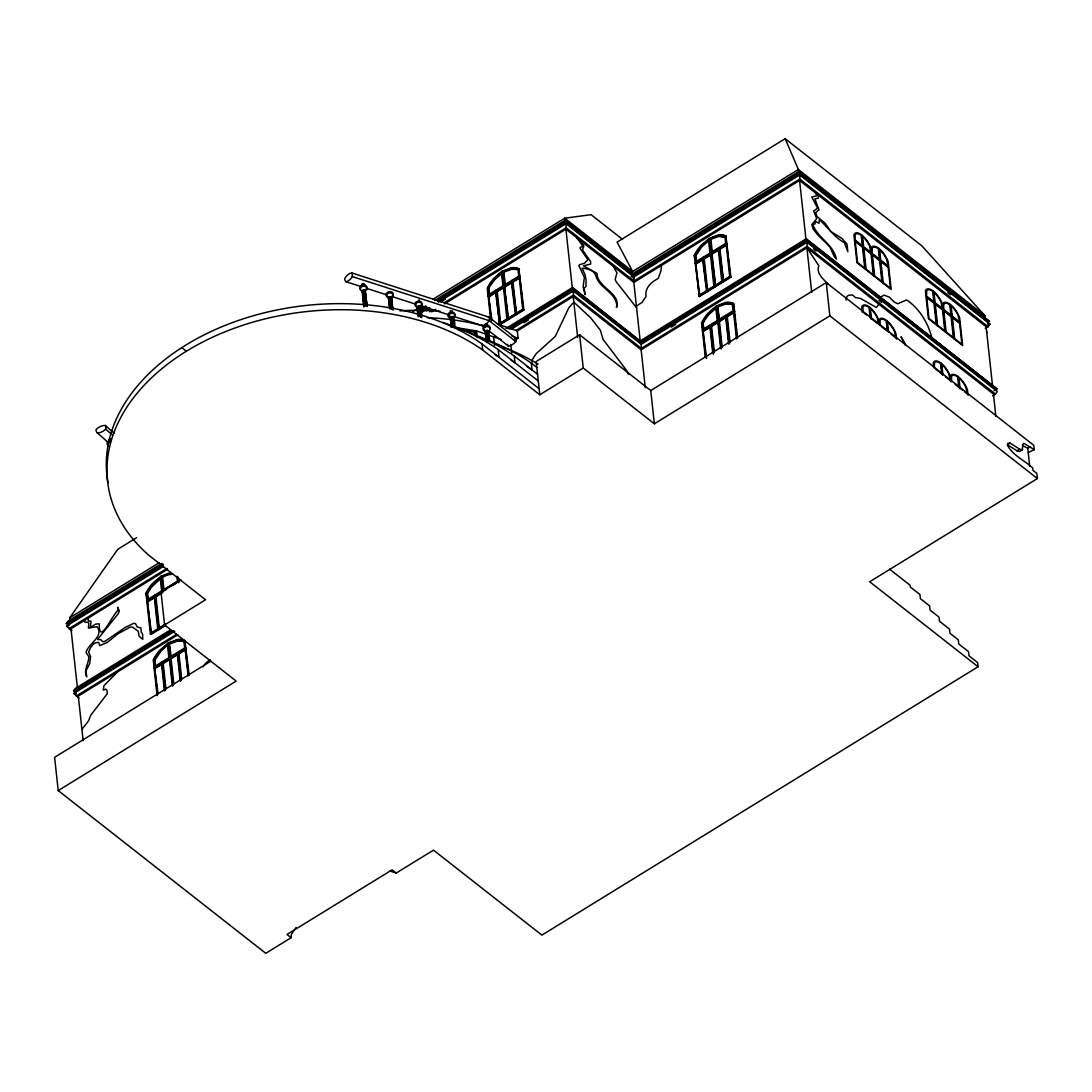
<?xml version="1.0" encoding="UTF-8"?>
<svg xmlns="http://www.w3.org/2000/svg" width="1092" height="1092" viewBox="0 0 1092 1092"><rect width="100%" height="100%" fill="white"/><g stroke="black" fill="none" stroke-linecap="round" stroke-linejoin="round"><path stroke-width="1.5" d="M210.865 661.179L54.6 757.329L58.217 790.581L265.765 953.316L291.114 937.714L291.346 934.424L296.123 927.504M661.37 265.493L660.947 270.952L658.203 278.474C651.214 282.077 644.635 287.906 646 296.546L642.041 302.375L636.404 306.074M364.196 306.21L362.489 290.677L364.005 290.131L365.124 290.472L367.144 306.32A1.665 1.133 -6.2 0 0 363.95 306.306L364.155 306.006M488.26 332.023L487.933 330.617L485.612 330.999L486.786 341.741M1022.426 449.836L1019.71 449.194L1010.018 443.065L1007.37 444.69L1017.062 450.819L1019.778 451.46L1022.426 449.836L1022.74 444.499L1023.914 443.338L1034.261 449.672L1028.418 452.511M531.804 363.691L532.596 359.091L536.199 353.644L555.227 336.459L568.864 307.698L573.832 302.115L590.649 317.786L600.313 330.139L603.057 339.353L627.217 371.321L628.542 374.433M391.441 298.444A1.665 1.133 -6.2 0 0 391.072 296.874A1.665 1.133 -6.2 0 0 388.752 297.27A1.665 1.133 -6.2 0 0 389.121 298.839L389.052 297.051L391.386 297.079L392.724 309.35M846.027 300.054L846.628 297.092L848.279 295.318L852.415 294.922L855.473 297.556L860.469 298.416L876.385 307.507L878.937 304.054M391.386 297.079L393.079 310.169M453.071 326.358C448.853 310.524 456.333 318.154 454.559 327.532M363.581 290.158L364.687 305.815L362.79 290.445M418.495 315.916C413.923 301.801 423.873 303.767 421.307 317.24M451.556 326.918L450.559 317.717L452.074 317.171M486.677 330.548L487.865 341.223M148.28 600.122L146.86 592.97L152.853 584.056L160.196 577.668L160.893 578.214L151.201 587.51L147.556 593.516L148.28 600.122L151.078 598.389M166.134 646.368L160.797 651.364L154.805 660.278L155.528 666.884L154.109 659.732L155.692 656.824L160.101 650.818L167.909 644.266M501.474 272.645L502.921 285.913L488.861 294.567L488.151 287.947L489.721 285.039L496.723 276.385L502.948 271.799L502.238 271.253L499.249 273.314L493.68 278.542A25.962 15.602 -51.9 0 0 487.25 288.165L490.595 318.96M489.557 295.113L488.847 288.506L490.417 285.585L494.84 279.593L502.17 273.205M702.183 258.845L696.559 262.298L695.14 255.146L701.132 246.232L706.947 241.059M696.559 262.298L695.836 255.692L701.828 246.778L709.172 240.39L708.476 239.844L706.469 241.236M716.857 311.165L715.806 307.302L717.239 320.557L703.193 329.211L702.47 322.604L706.114 316.598L713.799 308.695L720.311 304.805M703.89 329.757L703.166 323.15L704.749 320.243L709.158 314.237L716.502 307.848M365.124 290.472L367.158 306.62M417.54 306.825L417.553 308.108A1.665 1.133 -6.2 0 1 417.799 306.47A1.665 1.133 -6.2 0 1 420.133 306.497L421.662 317.758M418.523 306.306L419.587 315.397M985.284 328.528L988.178 326.754L989.966 324.119L799.713 174.952L633.974 276.931L634.043 281.013L799.781 179.033L799.713 174.952M992.614 395.864L995.494 394.089L997.283 391.468L807.029 242.301L641.277 344.267L641.359 348.348L807.097 246.382L807.029 242.301M70.147 621.089L69.779 617.744L117.772 549.303L136.609 537.714M68.946 625.566L66.271 623.464L68.073 621.061L161.752 563.417M76.263 692.901L73.587 690.799L75.389 688.41L170.516 629.879M81.914 729.415L88.589 720.788L90.745 715.219L107.316 693.666L106.879 690.158L105.828 689.161L103.18 690.089L103.986 685.667L117.308 672.085L115.725 671.744M202.907 666.884L206.292 662.53L210.128 659.691M154.245 582.923L158.668 578.869M494.376 279.088L499.959 273.86M702.525 245.099L704.081 243.502M162.681 648.17L167.445 644.43L168.878 657.698L154.832 666.338M714.277 308.517L708.708 313.745A25.962 15.602 -51.9 0 0 706.251 316.776M420.488 307.029L419.901 308.135A1.665 1.133 -6.2 0 0 420.133 306.497M363.854 306.579L362.489 290.677M709.24 238.438L700.682 245.741A25.962 15.602 -51.9 0 0 694.253 255.364L699.358 296.587L730.917 277.163L725.798 235.954A25.962 15.602 -51.9 0 0 718.222 234.944L709.24 238.438L715.137 286.868M412.544 311.821L422.686 305.583M432.828 299.345L564.714 218.195L591.045 214.674L622.522 239.353M420.065 309.459L425.866 305.897M434.589 300.532L565.301 220.106L633.688 274.351L799.426 172.386L989.68 321.553L798.948 171.389L633.21 273.355M419.314 311.22L426.562 306.756M436.718 300.505L565.779 221.103L633.688 274.351M420.324 311.889L427.586 307.425M437.755 301.174L565.56 222.536L633.469 275.785L633.756 278.351L631.094 276.262M422.495 311.998L429.743 307.548M438.438 302.184L566.052 223.683L633.974 276.931M426.412 310.892L429.32 309.104M440.936 301.952L445.29 299.276M429.606 311.752L432.514 309.964M444.13 302.812L566.134 227.764L566.052 223.683M431.572 311.848L435.913 309.173M444.58 303.849L565.915 229.184L633.824 282.432L640.144 340.499M504.64 284.848L518.7 276.208L517.977 269.601L510.92 268.714L503.194 271.594L504.64 284.848L505.337 285.394L509.555 282.801M490.963 294.239L495.181 291.646M500.805 288.192L496.587 290.786L495.891 290.24M513.772 280.207L517.99 277.614M491.386 321.321L488.643 296.069L495.522 291.837L496.218 292.383M507.589 319.519L500.709 323.751L500.013 323.205L496.532 291.209L503.412 286.978L504.108 287.524M504.395 286.35L511.329 282.091L515.506 314.673L508.572 318.932L507.876 318.386L504.395 286.35L508.572 318.932M516.461 314.073L512.284 281.49L519.219 277.231L519.915 277.777L512.981 282.05L516.461 314.073L523.396 309.814L518.809 268.755A25.962 15.602 -51.9 0 0 511.22 267.745L502.238 271.253L508.149 319.683M510.305 283.21L488.793 296.451L488.097 295.905L519.642 276.481L520.338 277.04L513.172 281.449M488.834 296.901L496.218 292.356M500.709 323.751L497.229 291.755L504.108 287.51M505.091 286.896L512.025 282.637M984.916 315.725L921.907 245.905L785.162 138.684L617.089 242.096L632.637 271.444L798.375 169.478L984.916 315.725L985.284 319.069M500.013 323.205L506.893 318.973L503.412 286.978M507.876 318.386L514.81 314.127M515.765 313.527L522.699 309.268L523.928 309.978L500.259 324.529L499.563 323.983L495.973 291.045M499.563 323.983L523.218 309.418M506.046 328.405L572.617 287.455L641.004 341.7L806.742 239.721L996.996 388.902L994.116 390.663M508.067 328.46L573.095 288.452L641.004 341.7M509.2 329.061L572.877 289.885L640.786 343.134L806.538 241.155L994.935 388.875M511.233 329.252L573.368 291.018L641.277 344.267M523.955 322.727L528.296 320.052M515.97 330.466L573.45 295.099L573.368 291.018M497.42 323.996L517.308 330.944L573.232 296.533L641.14 349.781L645.263 387.646M514.387 340.554L518.113 338.261L517.308 330.944M69.779 617.744L159.145 562.762M66.271 623.464L162.831 564.045M68.346 623.477L163.459 564.96M633.469 275.785L799.221 173.805L987.618 321.526L987.891 324.092M71.581 630.807L66.544 626.03L163.118 566.625M68.905 628.705L166.912 568.413M167.581 569.301L70.98 628.733L77.464 688.424M633.824 282.432L799.576 180.467L986.117 326.726L992.601 386.418M695.863 261.752L709.923 253.112L708.476 239.844M712.243 237.687L717.922 235.913L724.979 236.8L725.689 243.407L711.643 252.047L710.196 238.793L712.98 237.346M147.57 599.576L161.63 590.922L160.196 577.668M166.858 588.684L164.046 590.417L163.35 589.871L177.409 581.217L176.877 576.262M180.767 579.538L160.974 591.7L164.592 624.965L236.172 681.094L58.217 790.581M704.995 257.111L709.213 254.518M713.745 251.733L717.963 249.14M723.587 245.673L719.369 248.266L718.673 247.72M170.475 586.349L146.806 600.914L147.502 601.46L153.235 597.925M171.785 585.544L178.351 581.504L177.86 576.863M699.358 296.587L695.645 263.268L702.525 259.036L703.221 259.582L695.836 264.1M714.223 283.347L714.591 286.705L707.712 290.936L707.015 290.39L703.535 258.408L710.414 254.177L711.479 258.094M715.574 286.131L711.397 253.549L718.318 249.276L719.027 249.836L712.093 254.095L715.574 286.131L722.508 281.859L721.771 275.116M723.464 281.272L719.287 248.689L726.207 244.431L726.917 244.977L719.983 249.235L723.464 281.272L730.398 277.013L725.798 235.954M158.108 594.062L155.296 595.795L154.6 595.249M579.62 334.78L536.158 361.507L539.776 394.772L583.237 368.031L579.62 334.78L650.75 390.54L654.367 423.805L829.852 315.834L826.234 282.569L650.75 390.54M165.547 625.498L151.078 634.397L147.365 601.078L154.231 596.846L157.712 628.828L150.833 633.06L151.529 633.606L158.408 629.374M164.919 625.375L159.418 628.76L158.722 628.214L155.241 596.218L162.121 591.987M163.104 591.359L165.875 589.653M172.386 585.653L176.535 583.101M701.528 260.114L695.781 263.65L695.085 263.09L726.644 243.68L727.34 244.226M704.395 258.354L720.174 248.635M723.041 246.874L725.907 245.113M156.101 596.164L160.415 593.516M707.712 290.936L704.231 258.954L711.11 254.695M147.543 601.91L154.928 597.365M159.418 628.76L155.951 596.764L162.817 592.519M705.992 291.018L699.126 295.25L699.822 295.796L706.701 291.564L702.525 259.036M707.015 290.39L713.881 286.159L710.414 254.177M714.878 285.585L721.798 281.313L718.318 249.276M722.768 280.726L729.688 276.467L726.207 244.431M158.722 628.214L165.602 623.982M698.662 296.041L730.22 276.617L730.917 277.163M164.592 624.965L205.569 599.754L148.921 555.337A216.039 147.065 -6.2 0 1 186.404 351.228L181.955 347.734M151.078 634.397L150.382 633.851L164.837 624.952M640.526 340.704L806.265 238.725L996.996 388.902M73.587 690.799L171.594 630.507M173.655 630.534L75.662 690.827L75.935 693.406M78.897 698.143L73.86 693.379L174.747 631.312M671.334 327.081L675.661 324.42M76.222 696.054L176.672 634.261M177.791 634.861L78.296 696.082L83.142 740.717M641.14 349.781L806.892 247.816L993.433 394.062L995.863 416.434M171.198 642.273L176.89 640.499L183.947 641.373L184.657 647.979L170.611 656.633L169.164 643.365L171.308 657.179M718.973 319.506L717.526 306.238L719.669 320.052L718.973 319.506L733.019 310.851L732.309 304.245L725.252 303.358L719.56 305.146M157.535 694.785L154.614 667.84L161.493 663.608L162.189 664.168M165.424 689.926L162.503 662.994L169.383 658.763L170.079 659.309L163.199 663.54L165.943 688.793M173.287 685.107L170.366 658.135L177.286 653.862L180.221 680.848M181.176 680.248L178.255 653.275L185.176 649.017L188.629 674.856M705.896 357.657L702.975 330.712L709.855 326.481L710.551 327.027L703.166 331.545M713.786 352.798L710.865 325.866L717.744 321.635L720.665 348.566M721.648 347.979L718.727 320.993L725.648 316.735L726.903 322.345M729.538 343.12L726.617 316.148L733.537 311.889L734.233 312.435L727.313 316.694L730.057 341.987M160.497 664.7L154.75 668.222L154.054 667.676L185.613 648.266L186.309 648.812L179.143 653.221M163.363 662.94L167.663 660.291M170.529 658.517L176.262 654.995M733.237 312.571L703.111 331.094L702.415 330.548L733.974 311.138L734.67 311.684M154.805 668.686L162.189 664.141M173.805 683.974L171.062 658.681L177.996 654.408M181.695 679.115L178.951 653.821L185.872 649.563M714.304 351.665L711.561 326.412L718.44 322.154M722.167 346.833L719.423 321.553L726.344 317.281M879.62 297.843L884.042 295.113L889.393 297.215L894.225 302.047L897.747 303.753L906.674 299.931C919.327 308.449 928.063 322.891 931.763 337.51M987.072 325.894L989.966 324.119M1017.062 450.819L1019.71 449.194M1022.562 445.632L1027.736 448.266L1030.384 446.642L1027.463 448.061M389.967 871.02L396.205 873.054L433.483 850.122L541.891 935.121L978.077 666.748L977.627 662.585L969 655.814L968.549 651.651L958.762 643.993L958.312 639.83L949.972 633.292L949.521 629.142L939.489 621.266L939.038 617.116L930.07 610.087L929.62 605.923L920.392 598.689L919.942 594.526L910.373 587.032L910.182 585.326L889.543 569.15M1010.018 443.065L1007.848 443.448L1007.547 445.468C1013.103 455.746 1024.542 460.292 1032.718 468.045L1032.964 470.379L1036.84 473.409L1037.4 478.555L869.682 581.749L978.077 666.748M451.105 326.249L450.587 317.772M503.958 271.253L510.674 268.591M503.194 271.594L503.903 272.14L511.616 269.26L516.707 269.41M710.196 238.793L710.892 239.339L718.618 236.459L725.675 237.346L724.979 236.8M163.35 589.871L161.916 576.603L170.625 573.314M164.687 575.17L161.657 576.808L160.961 576.262L152.389 583.551A25.962 15.602 -51.9 0 0 145.959 593.174L150.382 633.851M161.916 576.603L162.612 577.149L167.54 574.924L172.986 574.105M718.222 306.784L725.948 303.917L731.039 304.067L733.005 304.791L733.537 309.746M171.949 641.932L168.905 643.57L168.209 643.024L159.65 650.327A25.962 15.602 -51.9 0 0 153.221 659.95L157.098 695.672M169.861 643.925L177.587 641.045L182.678 641.195L184.644 641.932L185.367 648.539L184.657 647.979M364.537 305.787L365.247 305.487M388.438 297.857L389.626 308.886M417.199 307.289L418.209 316.789M450.259 318.291L451.255 327.491M486.527 332.569L485.326 331.872L485.64 331.053M364.81 290.281L366.325 305.651L364.005 290.131M452.811 317.349L454.095 326.563M724.992 303.235L726.248 302.948A25.962 15.602 -51.9 0 1 733.824 303.945L737.537 338.029M169.929 572.768L160.961 576.262L162.585 591.209M166.83 574.378L172.277 573.559M174.966 640.758L177.887 640.076A25.962 15.602 -51.9 0 1 183.197 640.24M363.09 292.206L362.189 291.25M452.648 319.137L453.549 318.031M365.711 305.501L366.475 305.623M362.203 291.537L363.868 306.879M455.2 327.423L476.535 330.931L485.858 334.179M457.766 328.774L475.402 331.681L475.921 336.445M458.695 329.579L474.611 332.2L474.965 335.449M417.799 306.483L418.714 315.957M485.913 330.767L487.073 341.509M360.606 286.432L346 281.722A5.501 3.604 -72.1 0 1 344.676 278.637A11.316 7.398 -72.1 0 1 351.651 272.904L488.929 317.117L515.902 338.274A5.501 3.303 -51.9 0 1 515.806 341.578A10.538 6.334 -51.9 0 1 508.435 346.109L488.847 330.753M346 281.722A10.538 6.893 -72.1 0 0 352.252 276.576L489.161 320.679L515.806 341.578M367.103 288.52L386.568 294.799M391.441 296.369L415.779 304.204M420.652 305.774L449.863 315.178M453.098 316.23L482.309 325.634L484.93 327.682M484.766 326.631L480.275 325.061A189.134 128.747 -6.2 0 0 427.463 317.758M511.984 336.118L518.113 338.261M488.957 335.271L501.365 339.598M947.815 292.67L950.477 294.758M799.781 179.033L988.178 326.754M986.677 331.954L987.373 332.5M854.517 240.254L888.724 267.076M925.989 296.287L960.209 323.123M966.311 365.806L968.945 367.868M813.499 248.962L816.161 251.064M878.964 300.3L881.64 302.402M807.097 246.382L995.494 394.089M826.234 282.569L1033.783 445.304L1034.261 449.672M866.543 314.946L862.912 312.094L863.021 306.593A13.841 5.801 58.4 0 1 868.044 306.756L869.041 307.439L870.174 317.786M877.518 323.546L871.471 318.809L870.338 308.463L871.361 309.364A13.841 5.801 58.4 0 1 877.286 317.786L878.719 324.488M881.23 326.453L887.277 331.204L886.158 320.857L885.148 320.174A13.841 5.801 58.4 0 0 880.125 319.997L880.016 325.512M890.99 334.111L895.836 337.906L894.403 331.19A13.841 5.801 58.4 0 0 888.478 322.782L887.455 321.867L888.574 332.214M935.598 369.096L941.645 373.833L940.526 363.486L939.516 362.803A13.841 5.801 58.4 0 0 934.493 362.626L934.397 368.14M945.358 376.74L950.204 380.535L948.771 373.819A13.841 5.801 58.4 0 0 942.846 365.41L941.823 364.496L942.942 374.843M955.131 384.398L958.762 387.25L957.629 376.904L956.633 376.221A13.841 5.801 58.4 0 0 951.61 376.044L951.501 381.558M962.475 390.158L960.059 388.261L958.926 377.914L959.964 378.828A13.841 5.801 58.4 0 1 965.874 387.237L967.307 393.953L964.891 392.055M829.852 315.834L1037.4 478.555M725.689 243.407L726.398 243.953M719.287 248.689L719.983 249.235M711.397 253.549L712.093 254.095M709.923 253.112L710.619 253.658M729.688 276.467L730.398 277.013M702.893 257.425L703.589 257.985M703.535 258.408L704.231 258.954M695.14 255.146L695.836 255.692M694.253 255.364L695.276 259.009M723.027 282.023L718.754 248.539M721.798 281.313L722.508 281.859M695.645 263.268L699.822 295.796M713.881 286.159L714.591 286.705M705.282 356.907L701.583 322.822A25.962 15.602 -51.9 0 1 708.012 313.186L716.57 305.897L725.552 302.402A25.962 15.602 -51.9 0 1 733.128 303.399L733.824 303.945M732.309 304.245L733.005 304.791M707.247 291.728L702.975 258.244M717.267 306.442L716.57 305.897L721.239 348.839M725.989 315.178L726.699 315.725M726.617 316.148L727.313 316.694M718.727 320.993L719.423 321.553M717.239 320.557L717.949 321.116L717.581 317.799M710.865 325.866L711.561 326.412M702.47 322.604L703.166 323.15M701.583 322.822L702.948 329.552M632.637 271.444L564.714 218.195L565.083 221.54M622.344 266.434L625.006 268.523M702.975 330.712L706.592 358.203M566.134 227.764L634.043 281.013M573.45 295.099L641.359 348.348M518.809 268.755L523.928 309.978M518.7 276.208L519.396 276.754L518.673 270.147M511.67 280.535L512.366 281.081M512.284 281.49L512.981 282.05M502.921 285.913L503.617 286.459M496.532 291.209L497.229 291.755M488.151 287.947L488.847 288.506M516.038 314.824L511.752 281.34M583.237 368.031L654.367 423.805M488.643 296.069L491.905 320.188M477.723 336.609A216.039 147.065 -6.2 0 1 531.326 363.145L536.814 367.444M459.118 328.992A216.039 147.065 -6.2 0 1 514.305 356.06L537.551 374.283M442.983 322.509A216.039 147.065 -6.2 0 1 498.17 349.577L538.288 381.026M108.04 482.814A216.039 147.065 -6.2 0 1 232.05 322.741A216.039 147.065 -6.2 0 1 482.009 343.912L539.12 388.684M186.404 351.228A216.039 147.065 -6.2 0 1 482.678 350L539.776 394.772M177.928 582.241L178.624 582.787M170.379 585.544L171.075 586.09M161.63 590.922L162.326 591.468M155.241 596.218L155.951 596.764M146.86 592.97L147.556 593.516M145.959 593.174L147.161 598.361M147.365 601.078L151.529 633.606M172.877 685.967L168.209 643.024L177.191 639.53A25.962 15.602 -51.9 0 1 184.766 640.526L189.175 675.17M183.947 641.373L184.644 641.932M158.968 629.538L154.695 596.055M178.255 653.275L178.951 653.821M170.366 658.135L171.062 658.681M161.862 662.011L162.558 662.557M162.503 662.994L163.199 663.54M154.109 659.732L154.805 660.278M154.614 667.84L158.053 693.652M396.205 873.054L392.083 869.833L286.991 934.479L291.114 937.714M66.544 626.03L71.908 630.234M73.86 693.379L76.549 695.481M636.595 307.876L615.847 281.231L615.206 279.375L616.939 272.904L613.499 266.503M108.75 442.956L97.352 432.896A5.501 4.395 -48.6 0 1 96.041 429.647A11.316 9.036 -48.6 0 1 105.296 425.443L114.141 433.237M105.296 425.443A5.501 4.395 -48.6 0 1 105.651 429.115L111.957 434.671M487.128 330.453L488.301 341.182M827.982 284.166C823.464 278.965 815.861 273.587 818.85 265.752L806.892 247.816L811.711 292.26M481.722 324.884L482.309 325.634M905.896 345.195L901.05 336.759L905.104 344.976M798.948 171.389L799.426 172.386M806.265 238.725L806.742 239.721M565.301 220.106L565.779 221.103M572.617 287.455L573.095 288.452M785.162 138.684L798.375 169.478L798.743 172.809M576.631 237.592L582.391 245.359L582.432 246.587L580.193 247.488L580.221 248.539L587.865 259.732L584.548 263.186L579.361 264.769L578.937 265.82L584.356 277.436L583.155 286.691L585.025 294.553L584.179 288.151L586.049 286.391L586.022 279.497L585.08 274.734L582.009 268.195C587.346 268.632 594.485 270.052 595.918 276.139C599.535 288.602 616.639 292.479 616.871 306.702L616.366 307.466C621.594 293.134 597.297 287.742 596.955 273.382L583.401 265.806L590.595 264.059L590.717 261.698L582.514 249.945L583.865 246.15L580.821 240.882M84.412 620.461L84.807 622.099L87.933 622.317L88.821 623.532L88.411 628.05L96.997 626.699C104.545 636.486 88.043 643.597 86.077 652.538L88.902 656.811C88.711 663.704 83.347 669.928 86.705 676.767L85.94 670.925L89.721 663.527L90.609 656.865L88.643 652.033L90.745 647.338L94.431 643.092L98.649 642.314L99.809 645.618L107.18 642.478L117.854 633.838L130.153 627.122L132.541 627.095L138.343 631.326L138.998 636.022L142.752 639.325L142.615 634.138L141.209 632.009L140.964 628.023L137.155 626.945L135.599 623.778L133.866 623.232L125.048 627.559L104.682 641.495L102.675 641.687L100.792 639.653L97.57 639.448L118.1 613.895L119.356 610.933L117.69 607.329L118.004 610.537C112.503 614.209 98.867 646.751 99.263 623.873L95.755 624.051L90.377 627.463L91.018 621.225L88.384 620.993L88.343 618.045M1027.736 448.266L1029.715 466.38M968.044 395.208L967.444 389.721A14.879 6.238 58.4 0 0 958.189 376.576A14.879 6.238 58.4 0 0 950.34 376.317A14.879 6.238 58.4 0 0 941.086 363.158A14.879 6.238 58.4 0 0 933.223 362.899L933.674 367.008M950.354 304.491A14.879 6.238 58.4 0 1 959.609 317.635L962.653 345.577L928.432 318.741L925.402 290.813A14.879 6.238 58.4 0 1 933.251 291.073A14.879 6.238 58.4 0 1 942.505 304.218A14.879 6.238 58.4 0 1 950.354 304.491L954.094 338.861M958.189 376.576L959.486 388.506M942.505 304.218L945.536 332.159M950.34 376.317L950.927 381.804M933.251 291.073L936.991 325.457M941.086 363.158L942.382 375.088M896.559 339.162L895.959 333.688A14.879 6.238 58.4 0 0 886.718 320.529A14.879 6.238 58.4 0 0 878.855 320.27A14.879 6.238 58.4 0 0 869.601 307.125A14.879 6.238 58.4 0 0 861.752 306.852L862.339 312.339M878.883 248.444A14.879 6.238 58.4 0 1 888.137 261.589L891.168 289.53L856.947 262.694L853.917 234.766A14.879 6.238 58.4 0 1 861.765 235.026A14.879 6.238 58.4 0 1 871.02 248.171A14.879 6.238 58.4 0 1 878.883 248.444L882.609 282.828M886.718 320.529L887.851 330.972M871.02 248.171L874.064 276.112M878.855 320.27L879.306 324.379M861.765 235.026L865.506 269.41M869.601 307.125L870.897 319.041M799.221 173.805L799.494 176.385M799.576 180.467L806.06 240.158M733.128 303.399L736.991 337.715M733.537 311.889L736.472 338.861M719.751 256.579L720.311 261.63M720.856 266.694L721.403 271.744M727.272 325.716L727.995 332.459M728.364 335.831L729.101 342.574M726.084 315.984L729.128 343.994M725.648 316.735L728.582 343.707M710.892 239.339L712.161 250.942M712.025 263.145L712.762 269.874M713.117 273.246L713.677 278.296M718.618 323.86L719.164 328.91M719.724 333.961L720.27 339.011M720.816 344.062L721.184 347.433M709.896 247.024L710.442 251.993M703.398 261.261L703.958 266.311M704.313 269.683L705.05 276.413M705.418 279.784L705.964 284.835M710.919 330.398L711.465 335.449M712.011 340.499L712.557 345.55M713.103 350.6L713.472 353.972M710.305 325.703L713.349 353.699M709.855 326.481L712.776 353.426M572.877 289.885L573.15 292.451M565.915 229.184L572.399 288.889M573.232 296.533L577.668 337.414M531.326 363.145L532.063 369.983A216.039 147.065 -6.2 0 0 526.781 366.393M519.219 277.231L522.699 309.268M514.305 356.06L515.028 362.79A216.039 147.065 -6.2 0 0 511.097 360.101M503.903 272.14L505.337 285.394M510.838 344.526L511.752 352.921M504.477 290.895L505.214 297.625M505.76 302.675L506.306 307.726M506.674 311.097L507.398 317.827M502.361 274.856L502.893 279.825M496.956 299.112L497.502 304.163M498.048 309.213L498.607 314.264M498.962 317.635L499.699 324.365L495.522 291.837M498.17 349.577L499.003 357.22A216.039 147.065 -6.2 0 0 495.058 354.531M493.611 336.896L494.526 345.29M488.11 290.267L488.615 294.908M488.602 331.313L489.612 340.813M488.247 330.808L489.421 341.537M488.643 335.244L489.312 341.387M487.933 330.617L489.011 341.619M485.312 331.572L486.309 340.772M482.009 343.912L482.678 350M476.535 330.931L477.259 337.646M453.194 317.513L454.204 326.713M451.638 317.199L452.648 326.399M450.86 317.485L451.856 326.685M450.928 319.287L451.597 325.416M420.202 307.903L420.693 312.503M419.819 306.333L420.993 317.062M419.014 306.17L420.188 316.898M391.072 296.901L392.41 309.159M390.267 296.737L391.605 308.995M389.83 296.765L391.168 309.036M389.052 297.051L390.117 308.053M388.752 297.283L389.912 308.026M388.807 298.676L389.803 307.876M365.356 293.393L366.025 299.522M366.352 302.593L366.68 305.651M363.691 299.918L364.196 304.504M178.719 578.951L179.061 582.05M184.766 640.526L188.479 674.61M185.176 649.017L188.111 675.989M177.723 653.125L180.767 681.121M162.612 577.149L164.046 590.417M161.602 584.834L162.148 589.817M168.318 646.641L168.687 649.945M169.219 654.927L169.588 658.244M169.383 658.763L172.304 685.694M155.119 599.071L155.665 604.122M156.211 609.172L156.77 614.223M157.316 619.273L157.862 624.324M162.735 669.219L163.281 674.269M163.841 679.306L164.564 686.049M161.944 662.83L164.988 690.827M161.493 663.608L164.414 690.553M154.586 666.68L153.917 660.496A25.962 15.602 -51.9 0 1 155.733 657.138M816.202 193.502L816.366 195.973L811.766 196.915L817.621 208.217L813.677 211.015L816.72 218.632L811.766 224.665L813.199 229.047L817.58 234.698L829.811 246.737L834.097 256.32L836.39 259.091C833.537 244.471 817.799 237.974 812.939 224.938L814.919 223.819L815.806 221.553L819.027 223.3L819.259 219.697C827.695 226.877 834.015 237.141 844.362 242.615L847.829 251.665L846.969 244.062L845.604 242.424L842.041 238.506L830.848 231.545L825.074 223.178L816.939 216.421L815.697 212.49L818.973 209.855L814.864 198.785L818.222 198.321L818.181 195.059M498.566 345.454A216.039 147.065 -6.2 0 1 538.056 364.168M399.972 310.865A189.134 128.747 -6.2 0 1 439.83 311.206M508.435 346.109A5.501 3.303 -51.9 0 1 507.643 344.458M514.537 338.547A11.316 6.798 -51.9 0 1 515.902 338.274M488.274 317.24A11.343 7.18 -61.7 0 1 488.929 317.117A5.569 3.535 -61.7 0 1 489.161 320.679A10.565 6.689 -61.7 0 1 482.309 325.648M351.651 272.904A5.501 3.604 -72.1 0 1 352.252 276.576M105.651 429.115A10.538 8.408 -48.6 0 1 97.352 432.896M702.279 323.368A25.962 15.602 -51.9 0 1 705.5 317.84M694.949 255.91A25.962 15.602 -51.9 0 1 696.764 252.552M718.918 235.49A25.962 15.602 -51.9 0 1 726.508 236.5M156.415 656.046A25.962 15.602 -51.9 0 1 160.347 650.873M146.656 593.72A25.962 15.602 -51.9 0 1 148.471 590.376M150.641 587.141A25.962 15.602 -51.9 0 1 152.238 585.08M387.032 295.673A3.413 2.321 -6.2 0 1 387.305 292.506A3.413 2.321 -6.2 0 1 391.905 292.151A3.413 2.321 -6.2 0 1 392.438 295.25M389.462 297.734A3.549 2.416 -6.2 0 1 386.636 294.43A3.549 2.416 -6.2 0 1 392.356 293.475A3.549 2.416 -6.2 0 1 391.264 297.433M415.329 304.6A3.413 2.321 -6.2 0 1 418.782 301.133A3.413 2.321 -6.2 0 1 421.198 304.682M416.434 305.473A3.413 2.321 -6.2 0 1 415.793 305.091M417.308 307.07A3.549 2.416 -6.2 0 1 415.711 303.48A3.549 2.416 -6.2 0 1 421.307 303.044A3.549 2.416 -6.2 0 1 420.01 306.866M418.946 299.713A1.42 0.969 -6.2 0 1 419.41 300.082M483.183 328.323A3.413 2.321 -6.2 0 1 486.895 325.416A3.413 2.321 -6.2 0 1 489.721 328.405M484.548 329.757A3.413 2.321 -6.2 0 1 483.906 329.388M486.322 331.449A3.549 2.416 -6.2 0 1 483.374 328.351A3.549 2.416 -6.2 0 1 488.752 326.945A3.549 2.416 -6.2 0 1 488.916 330.767M485.394 325.675A1.42 0.969 -6.2 0 1 485.012 324.406A1.42 0.969 -6.2 0 1 486.855 323.928A1.42 0.969 -6.2 0 1 487.551 325.102M486.363 332.678A1.665 1.133 -6.2 0 1 485.462 331.163A1.665 1.133 -6.2 0 1 487.81 330.548A1.665 1.133 -6.2 0 1 488.315 332.159M452.88 316.516A3.413 2.321 -6.2 0 1 450.273 316.721M449.495 316.475A3.413 2.321 -6.2 0 1 448.853 316.093M448.389 315.602A3.413 2.321 -6.2 0 1 450.955 312.203A3.413 2.321 -6.2 0 1 454.873 314.51M450.027 311.043A1.42 0.969 -6.2 0 1 450.587 310.701M452.006 310.715A1.42 0.969 -6.2 0 1 452.47 311.07M450.382 318.837A1.665 1.133 -6.2 0 1 451.228 317.281A1.665 1.133 -6.2 0 1 453.426 317.731A1.665 1.133 -6.2 0 1 452.579 319.287M360.783 289.052A3.413 2.321 -6.2 0 1 361.056 285.899A3.413 2.321 -6.2 0 1 365.656 285.531A3.413 2.321 -6.2 0 1 366.189 288.643M363.199 291.127A3.549 2.416 -6.2 0 1 360.374 287.824A3.549 2.416 -6.2 0 1 366.093 286.855A3.549 2.416 -6.2 0 1 365.001 290.813M361.998 285.189A1.42 0.969 -6.2 0 1 362.121 283.865A1.42 0.969 -6.2 0 1 364.032 283.715A1.42 0.969 -6.2 0 1 364.25 285.012M363.24 292.342A1.665 1.133 -6.2 0 1 362.339 290.841A1.665 1.133 -6.2 0 1 364.687 290.213A1.665 1.133 -6.2 0 1 365.178 291.837M489.762 285.367A25.962 15.602 -51.9 0 1 491.168 283.183M514.687 268.127A25.962 15.602 -51.9 0 1 519.505 269.301M107.535 444.089A3.413 2.321 -6.2 0 1 110.988 440.608M108.709 446.3A3.549 2.416 -6.2 0 1 109.336 442.096M109.227 440.704A1.42 0.969 -6.2 0 1 110.838 439.093M855.186 234.493L855.077 240.008L862.339 245.7L861.206 235.353L860.209 234.671A13.841 5.801 58.4 0 0 855.186 234.493M872.29 247.911L872.194 253.426L879.442 259.104L878.323 248.758L877.313 248.075A13.841 5.801 58.4 0 0 872.29 247.911M926.658 290.54L926.562 296.055L933.81 301.733L932.691 291.387L931.694 290.704A13.841 5.801 58.4 0 0 926.658 290.54M943.775 303.958L943.665 309.459L950.927 315.151L949.794 304.805L948.798 304.122A13.841 5.801 58.4 0 0 943.775 303.958M870.884 252.402L863.636 246.71L862.516 236.363L863.54 237.278A13.841 5.801 58.4 0 1 869.464 245.686L870.884 252.402M888.001 265.82L880.739 260.128L879.62 249.781L880.643 250.682A13.841 5.801 58.4 0 1 886.567 259.104L888.001 265.82M942.369 308.449L935.121 302.757L933.988 292.41L935.011 293.325A13.841 5.801 58.4 0 1 940.935 301.733L942.369 308.449M959.486 321.853L952.224 316.175L951.105 305.828L952.128 306.729A13.841 5.801 58.4 0 1 958.053 315.151L959.486 321.853M862.503 247.201L855.241 241.509L857.52 262.462L864.768 268.141L862.503 247.201M871.047 253.904L863.799 248.212L866.079 269.164L873.327 274.856L871.047 253.904M879.606 260.606L872.358 254.927L874.624 275.866L881.886 281.559L879.606 260.606M888.165 267.322L880.903 261.63L883.182 282.582L890.444 288.274L888.165 267.322M933.974 303.248L926.726 297.556L929.005 318.495L936.253 324.188L933.974 303.248M942.533 309.951L935.284 304.259L937.55 325.211L944.812 330.903L942.533 309.951M951.091 316.653L943.829 310.961L946.109 331.913L953.371 337.605L951.091 316.653M959.636 323.368L952.388 317.676L954.667 338.629L961.916 344.308L959.636 323.368M449.563 317.813A3.549 2.416 -6.2 0 0 455.146 315.779A3.549 2.416 -6.2 0 0 450.177 313.609A3.549 2.416 -6.2 0 0 449.563 317.813"/></g></svg>
